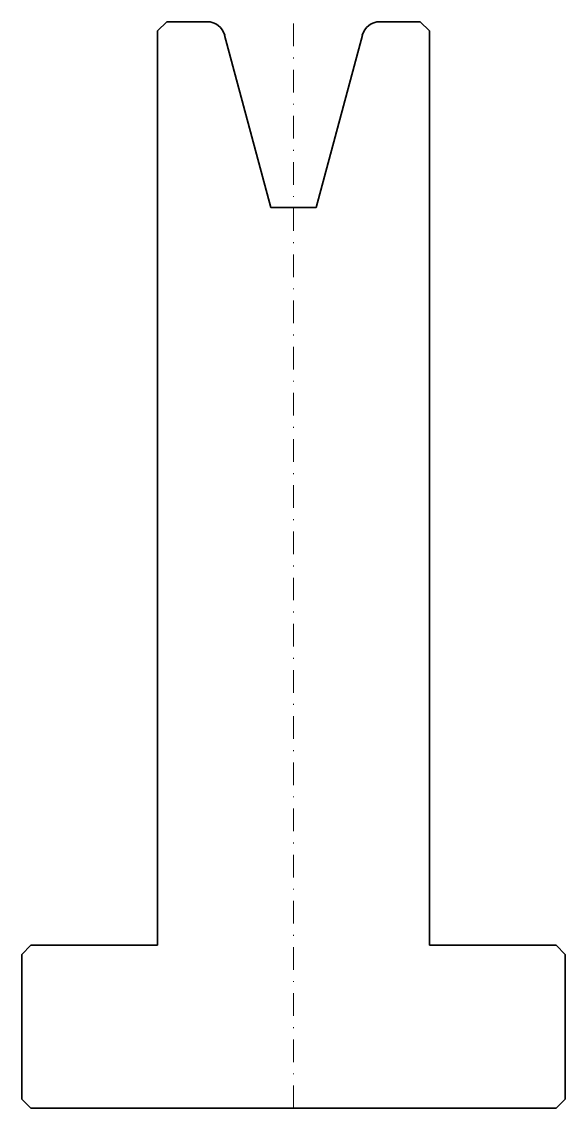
# Model space of a CAD drawing. Header units: millimetres. Extents: x -30 to 30, y -120 to 0.
import ezdxf

# ---------------------------------------------------------------- set-up
doc = ezdxf.new("R2010")
doc.units = ezdxf.units.MM
doc.header["$LTSCALE"] = 5
doc.linetypes.add('AUSGEZOGEN', pattern=[0])
doc.linetypes.add('DASHDOT', pattern=[1, 0.5, -0.25, 0, -0.25])
doc.layers.add('2', color=7, linetype='Continuous')

msp = doc.modelspace()

# ---------------------------------------------------------------- linework, layer by layer
at = {"layer": '2', "color": 7, "linetype": 'AUSGEZOGEN', "lineweight": 35}
for p, q in [((-14, 0), (-15, -1)), ((-9.53, 0), (-14, 0)), ((14, 0), (9.53, 0)), ((15, -1), (14, 0)), ((-15, -1), (-15, -102)), ((15, -102), (15, -1)), ((-2.5, -20.53), (-7.6, -1.48)), ((7.6, -1.48), (2.5, -20.53)), ((2.5, -20.53), (-2.5, -20.53)), ((-29, -102), (-30, -103)), ((-15, -102), (-29, -102)), ((29, -102), (15, -102)), ((30, -103), (29, -102)), ((-30, -103), (-30, -119)), ((30, -119), (30, -103)), ((-29, -120), (-30, -119)), ((-29, -120), (29, -120)), ((29, -120), (30, -119))]:
    msp.add_line(p, q, dxfattribs=at)
at = {"layer": '2', "color": 7, "linetype": 'DASHDOT', "lineweight": 18}
msp.add_line((0, -120), (0, 0), dxfattribs=at)
at = {"layer": '2', "color": 7, "linetype": 'AUSGEZOGEN', "lineweight": 35}
for centre, start, end in [((-9.53, -2), 15, 90), ((9.53, -2), 90, 165)]:
    msp.add_arc(centre, 2, start, end, dxfattribs=at)

doc.saveas('drawing.dxf')
